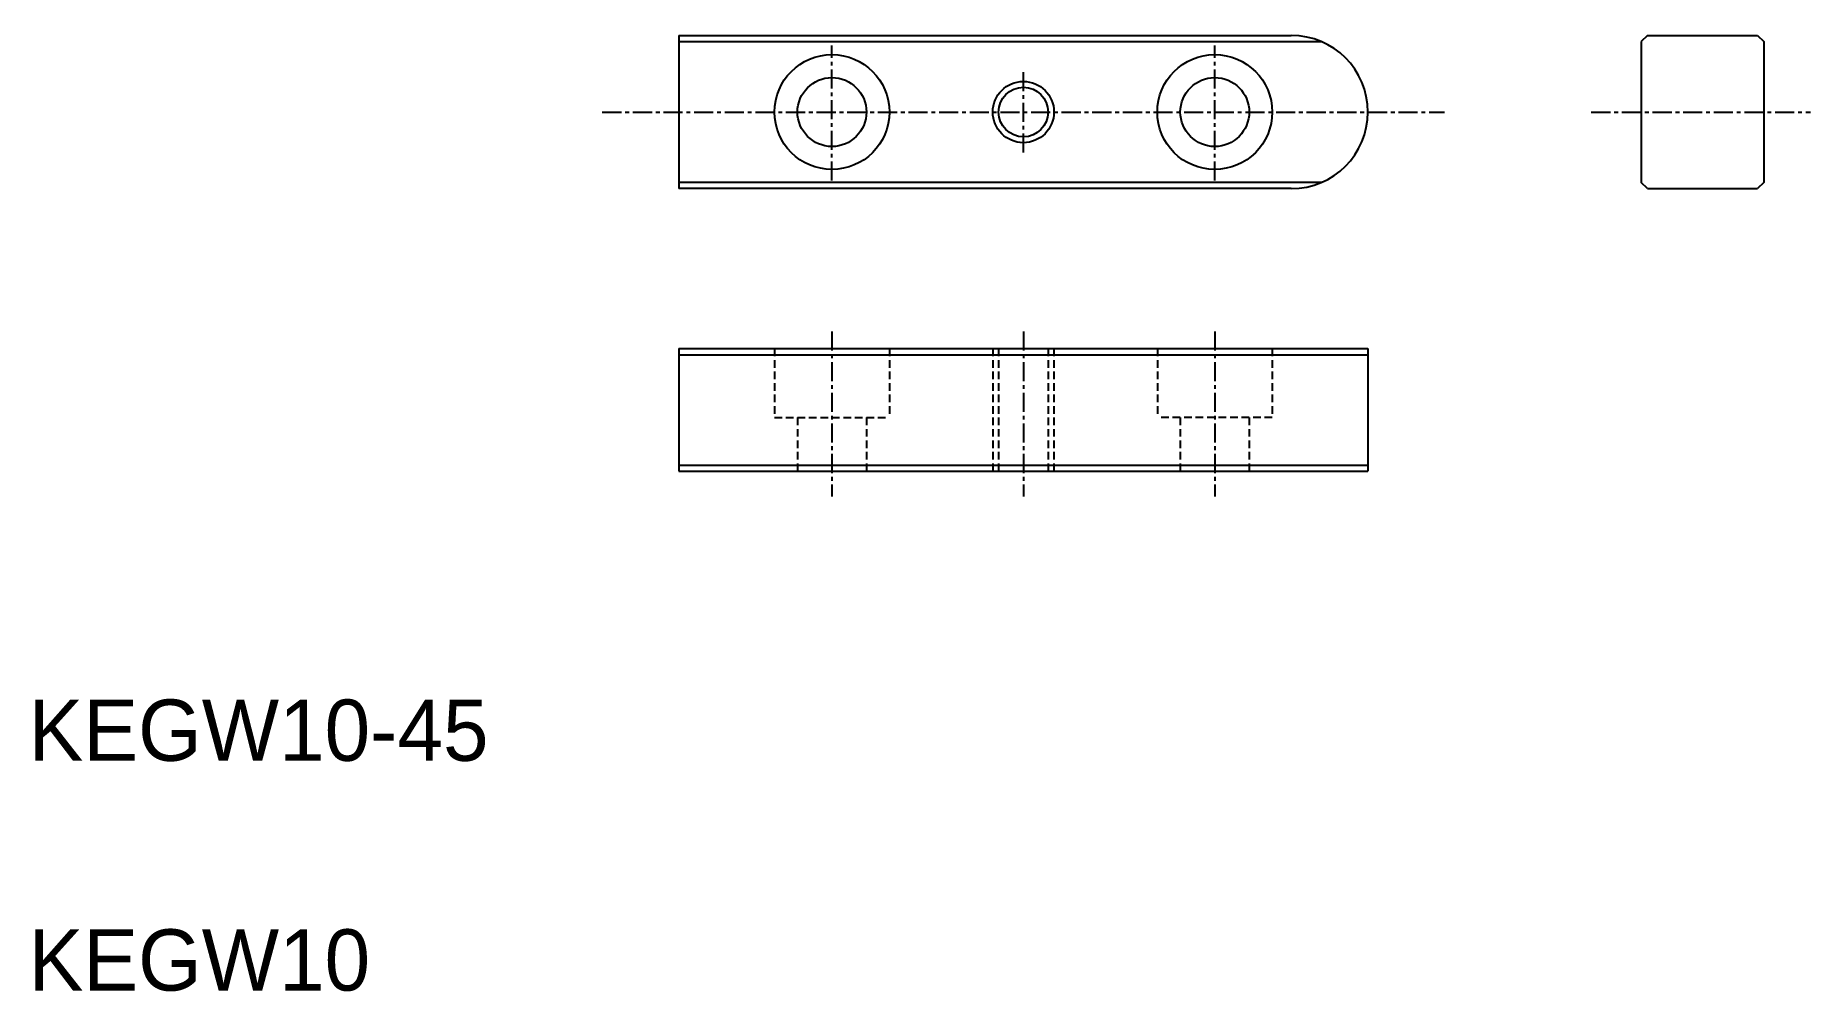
# Model space of a CAD drawing. Extents: x 10 to 126, y 10 to 72.
import ezdxf

# ---------------------------------------------------------------- set-up
doc = ezdxf.new("R2010")
doc.units = 0
doc.linetypes.add('CENTER', pattern=[2, 1.25, -0.25, 0.25, -0.25])
doc.linetypes.add('DASHED', pattern=[0.75, 0.5, -0.25])
doc.layers.get('0').update_dxf_attribs({"linetype": 'CONTINUOUS'})
doc.layers.add('CENTER', color=1, linetype='CENTER')

msp = doc.modelspace()

# ---------------------------------------------------------------- linework, layer by layer
at = {"color": 7, "linetype": 'CONTINUOUS'}
for p, q in [((52.45, 72.35), (92.45, 72.35)), ((52.45, 72.35), (52.45, 62.35)), ((115.7, 72.35), (115.3, 71.95)), ((115.3, 71.95), (115.3, 62.75)), ((115.7, 72.35), (122.9, 72.35)), ((122.9, 72.35), (123.3, 71.95)), ((123.3, 71.95), (123.3, 62.75)), ((115.7, 62.35), (115.3, 62.75)), ((123.3, 62.75), (122.9, 62.35)), ((92.45, 62.35), (52.45, 62.35)), ((115.7, 62.35), (122.9, 62.35)), ((52.45, 51.91), (97.45, 51.91)), ((52.45, 51.91), (52.45, 43.91)), ((97.45, 51.91), (97.45, 43.91)), ((52.45, 43.91), (97.45, 43.91))]:
    msp.add_line(p, q, dxfattribs=at)
at = {"color": 3, "linetype": 'CONTINUOUS'}
for p, q in [((52.45, 71.95), (94.41, 71.95)), ((94.41, 62.75), (52.45, 62.75)), ((52.45, 51.51), (97.45, 51.51)), ((52.45, 44.31), (97.45, 44.31))]:
    msp.add_line(p, q, dxfattribs=at)
at = {"color": 3, "linetype": 'DASHED'}
for p, q in [((58.7, 51.91), (58.7, 47.41)), ((66.2, 51.91), (66.2, 47.41)), ((72.95, 51.91), (72.95, 43.91)), ((73.33, 51.91), (73.33, 43.91)), ((76.57, 51.91), (76.57, 43.91)), ((76.95, 51.91), (76.95, 43.91)), ((83.7, 51.91), (83.7, 47.41)), ((91.2, 51.91), (91.2, 47.41)), ((58.7, 47.41), (66.2, 47.41)), ((60.2, 47.41), (60.2, 43.91)), ((64.7, 47.41), (64.7, 43.91)), ((91.2, 47.41), (83.7, 47.41)), ((85.2, 47.41), (85.2, 43.91)), ((89.7, 47.41), (89.7, 43.91))]:
    msp.add_line(p, q, dxfattribs=at)
at = {"color": 7, "linetype": 'CONTINUOUS'}
for centre, radius in [((62.45, 67.35), 3.75), ((87.45, 67.35), 3.75), ((62.45, 67.35), 2.25), ((87.45, 67.35), 2.25), ((74.95, 67.35), 1.62)]:
    msp.add_circle(centre, radius, dxfattribs=at)
at = {"color": 3, "linetype": 'CONTINUOUS'}
msp.add_circle((74.95, 67.35), 2, dxfattribs=at)
at = {"color": 7, "linetype": 'CONTINUOUS'}
msp.add_arc((92.45, 67.35), 5, 270, 90, dxfattribs=at)
at = {"layer": 'CENTER', "color": 1, "linetype": 'CENTER'}
for p, q in [((62.45, 62.88), (62.45, 71.69)), ((87.45, 62.88), (87.45, 71.69)), ((74.95, 64.71), (74.95, 70.05)), ((47.45, 67.35), (102.45, 67.35)), ((112.04, 67.35), (126.35, 67.35)), ((62.45, 53.03), (62.45, 42.26)), ((74.95, 53.03), (74.95, 42.26)), ((87.45, 53.03), (87.45, 42.26))]:
    msp.add_line(p, q, dxfattribs=at)

# ---------------------------------------------------------------- texts
at = {"color": 7, "linetype": 'CONTINUOUS'}
for s, p in [('KEGW10-45', (10, 25)), ('KEGW10', (10, 10))]:
    msp.add_text(s, height=4, dxfattribs=at).set_placement(p)

doc.saveas('drawing.dxf')
